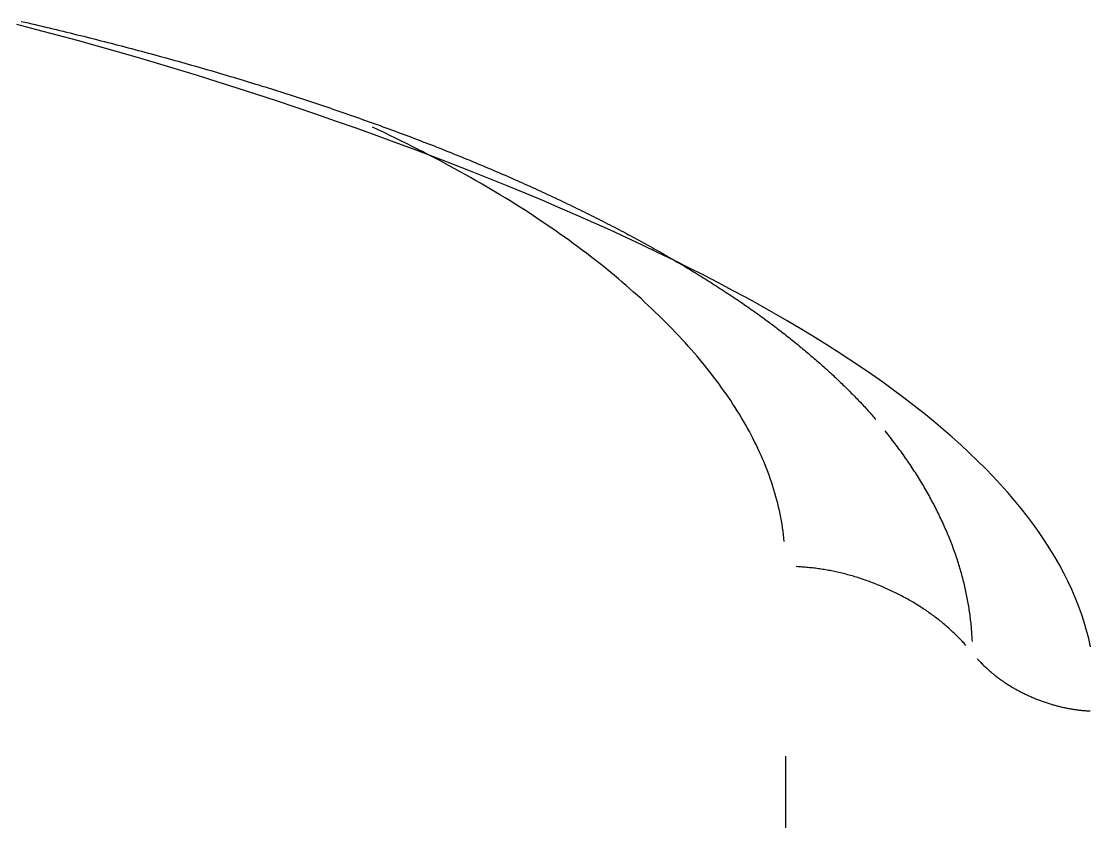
# Model space of a CAD drawing. Extents: x -120222 to -41942, y -19134 to 30932.
# Drawn here: x -81557.595 to -81556.224, y 10172.307 to 10173.333 of the extents above; entities that cross this region are included whole.
import ezdxf

# ---------------------------------------------------------------- set-up
doc = ezdxf.new("R2010")
doc.units = 0
doc.header["$LTSCALE"] = 150
doc.header["$MEASUREMENT"] = 0
doc.layers.get('0').update_dxf_attribs({"linetype": 'CONTINUOUS'})
doc.layers.add('____-568', color=7, linetype='CONTINUOUS')

# ---------------------------------------------------------------- blocks, each defined once
blk = doc.blocks.new('____-172')
at = {"color": 1, "linetype": 'Continuous'}
blk.add_line((-87991.7199, 5623.6929), (-87991.7199, 5619.31), dxfattribs=at)
at = {"color": 1, "linetype": 'Continuous', "flags": 128}
for points in [[(-87991.3285, 5623.8332), (-87991.3309, 5623.8438), (-87991.3337, 5623.8544), (-87991.3368, 5623.865), (-87991.3403, 5623.8755), (-87991.3441, 5623.886), (-87991.3483, 5623.8965), (-87991.3528, 5623.907), (-87991.3577, 5623.9175), (-87991.363, 5623.9279), (-87991.3686, 5623.9383), (-87991.3745, 5623.9487), (-87991.3808, 5623.9591), (-87991.3875, 5623.9695), (-87991.3945, 5623.9798), (-87991.4018, 5623.9901), (-87991.4096, 5624.0004), (-87991.4176, 5624.0107), (-87991.4261, 5624.021), (-87991.4349, 5624.0312), (-87991.444, 5624.0414), (-87991.4535, 5624.0516), (-87991.4633, 5624.0618), (-87991.4735, 5624.072), (-87991.4841, 5624.0821), (-87991.495, 5624.0922), (-87991.5063, 5624.1023), (-87991.5179, 5624.1124), (-87991.5299, 5624.1225), (-87991.5422, 5624.1325), (-87991.5549, 5624.1425), (-87991.5679, 5624.1525), (-87991.5813, 5624.1625), (-87991.595, 5624.1725), (-87991.6091, 5624.1824), (-87991.6236, 5624.1923), (-87991.6384, 5624.2022), (-87991.6535, 5624.2121), (-87991.6691, 5624.222), (-87991.6849, 5624.2318), (-87991.7012, 5624.2416), (-87991.7177, 5624.2514), (-87991.7347, 5624.2612), (-87991.752, 5624.271), (-87991.7696, 5624.2807), (-87991.7876, 5624.2904), (-87991.8059, 5624.3001), (-87991.8247, 5624.3098), (-87991.8437, 5624.3195), (-87991.8631, 5624.3291), (-87991.8829, 5624.3387), (-87991.903, 5624.3483), (-87991.9235, 5624.3579), (-87991.9443, 5624.3675), (-87991.9655, 5624.377), (-87991.987, 5624.3865), (-87992.0089, 5624.396), (-87992.0312, 5624.4055), (-87992.0538, 5624.415), (-87992.0767, 5624.4244), (-87992.1001, 5624.4338), (-87992.1237, 5624.4432), (-87992.1477, 5624.4526), (-87992.1721, 5624.462), (-87992.1968, 5624.4713), (-87992.2218, 5624.4806), (-87992.2468, 5624.4897), (-87992.2718, 5624.4987), (-87992.2969, 5624.5076), (-87992.322, 5624.5163), (-87992.3472, 5624.5249), (-87992.3725, 5624.5334), (-87992.3978, 5624.5417), (-87992.4231, 5624.5499), (-87992.4486, 5624.558), (-87992.474, 5624.5659), (-87992.4995, 5624.5737), (-87992.5251, 5624.5814), (-87992.5507, 5624.5889), (-87992.5764, 5624.5963), (-87992.6022, 5624.6036), (-87992.6279, 5624.6107), (-87992.6538, 5624.6177), (-87992.6797, 5624.6246), (-87992.7056, 5624.6314)], [(-87992.6999, 5624.6354), (-87992.6954, 5624.6343), (-87992.6909, 5624.6333), (-87992.6864, 5624.6322), (-87992.6819, 5624.6312), (-87992.6774, 5624.6301), (-87992.673, 5624.6291), (-87992.6685, 5624.628), (-87992.664, 5624.627), (-87992.6595, 5624.6259), (-87992.6551, 5624.6248), (-87992.6506, 5624.6238), (-87992.6462, 5624.6227), (-87992.6417, 5624.6216), (-87992.6373, 5624.6205), (-87992.6329, 5624.6194), (-87992.6285, 5624.6183), (-87992.624, 5624.6172), (-87992.6196, 5624.6162), (-87992.6152, 5624.6151), (-87992.6108, 5624.614), (-87992.6064, 5624.6128), (-87992.602, 5624.6117), (-87992.5977, 5624.6106), (-87992.5933, 5624.6095), (-87992.5889, 5624.6084), (-87992.5846, 5624.6073), (-87992.5802, 5624.6062), (-87992.5759, 5624.605), (-87992.5715, 5624.6039), (-87992.5672, 5624.6028), (-87992.5628, 5624.6016), (-87992.5585, 5624.6005), (-87992.5542, 5624.5993), (-87992.5499, 5624.5982), (-87992.5456, 5624.597), (-87992.5413, 5624.5959), (-87992.537, 5624.5947), (-87992.5327, 5624.5936), (-87992.5284, 5624.5924), (-87992.5241, 5624.5912), (-87992.5198, 5624.5901), (-87992.5156, 5624.5889), (-87992.5113, 5624.5877), (-87992.5071, 5624.5866), (-87992.5028, 5624.5854), (-87992.4986, 5624.5842), (-87992.4944, 5624.583), (-87992.4901, 5624.5818), (-87992.4859, 5624.5806), (-87992.4817, 5624.5794), (-87992.4775, 5624.5782), (-87992.4733, 5624.577), (-87992.4692, 5624.5758), (-87992.465, 5624.5746), (-87992.4608, 5624.5734), (-87992.4567, 5624.5722), (-87992.4525, 5624.571), (-87992.4484, 5624.5698), (-87992.4442, 5624.5686), (-87992.4401, 5624.5674), (-87992.436, 5624.5661), (-87992.4319, 5624.5649), (-87992.4278, 5624.5637), (-87992.4237, 5624.5624), (-87992.4196, 5624.5612), (-87992.4155, 5624.56), (-87992.4114, 5624.5587), (-87992.4074, 5624.5575), (-87992.4033, 5624.5563), (-87992.3993, 5624.555), (-87992.3952, 5624.5538), (-87992.3912, 5624.5525), (-87992.3871, 5624.5513), (-87992.3831, 5624.55), (-87992.3791, 5624.5487), (-87992.3751, 5624.5475), (-87992.3711, 5624.5462), (-87992.3671, 5624.545), (-87992.3631, 5624.5437), (-87992.3592, 5624.5424), (-87992.3552, 5624.5411), (-87992.3512, 5624.5399), (-87992.3473, 5624.5386), (-87992.3433, 5624.5373), (-87992.3394, 5624.536), (-87992.3355, 5624.5347), (-87992.3316, 5624.5334), (-87992.3276, 5624.5321), (-87992.3237, 5624.5308), (-87992.3198, 5624.5295), (-87992.316, 5624.5282), (-87992.3121, 5624.5269), (-87992.3082, 5624.5256), (-87992.3043, 5624.5243), (-87992.3005, 5624.523), (-87992.2966, 5624.5217), (-87992.2928, 5624.5204), (-87992.2889, 5624.5191), (-87992.2851, 5624.5177), (-87992.2813, 5624.5164), (-87992.2775, 5624.5151), (-87992.2737, 5624.5138), (-87992.2699, 5624.5124), (-87992.2661, 5624.5111), (-87992.2623, 5624.5097), (-87992.2585, 5624.5084), (-87992.2548, 5624.5071), (-87992.251, 5624.5057), (-87992.2472, 5624.5044), (-87992.2435, 5624.503), (-87992.2398, 5624.5017), (-87992.2361, 5624.5003), (-87992.2323, 5624.499), (-87992.2286, 5624.4976), (-87992.2249, 5624.4962), (-87992.2212, 5624.4949), (-87992.2176, 5624.4935), (-87992.2139, 5624.4921), (-87992.2102, 5624.4908), (-87992.2066, 5624.4894), (-87992.2029, 5624.488), (-87992.1993, 5624.4867), (-87992.1956, 5624.4853), (-87992.192, 5624.4839), (-87992.1884, 5624.4825), (-87992.1848, 5624.4811), (-87992.1812, 5624.4797), (-87992.1776, 5624.4783), (-87992.174, 5624.477), (-87992.1705, 5624.4756), (-87992.1669, 5624.4742), (-87992.1633, 5624.4728), (-87992.1598, 5624.4714), (-87992.1563, 5624.47), (-87992.1527, 5624.4686), (-87992.1492, 5624.4671), (-87992.1457, 5624.4657), (-87992.1422, 5624.4643), (-87992.1387, 5624.4629), (-87992.1352, 5624.4615), (-87992.1317, 5624.4601), (-87992.1283, 5624.4587), (-87992.1248, 5624.4572), (-87992.1214, 5624.4558), (-87992.1179, 5624.4544), (-87992.1145, 5624.4529), (-87992.111, 5624.4515), (-87992.1076, 5624.4501), (-87992.1042, 5624.4486), (-87992.1008, 5624.4472), (-87992.0974, 5624.4458), (-87992.094, 5624.4443), (-87992.0907, 5624.4429), (-87992.0873, 5624.4414), (-87992.0839, 5624.44), (-87992.0806, 5624.4385), (-87992.0772, 5624.4371), (-87992.0739, 5624.4356), (-87992.0706, 5624.4341), (-87992.0672, 5624.4327), (-87992.0639, 5624.4312), (-87992.0606, 5624.4298), (-87992.0573, 5624.4283), (-87992.0541, 5624.4268), (-87992.0508, 5624.4253), (-87992.0475, 5624.4239), (-87992.0443, 5624.4224), (-87992.041, 5624.4209), (-87992.0378, 5624.4194), (-87992.0345, 5624.4179), (-87992.0313, 5624.4165), (-87992.0281, 5624.415), (-87992.0249, 5624.4135), (-87992.0217, 5624.412), (-87992.0185, 5624.4105), (-87992.0153, 5624.409), (-87992.0122, 5624.4075), (-87992.009, 5624.406), (-87992.0059, 5624.4045), (-87992.0027, 5624.403), (-87991.9996, 5624.4015), (-87991.9965, 5624.4), (-87991.9934, 5624.3985), (-87991.9903, 5624.397), (-87991.9872, 5624.3955), (-87991.9841, 5624.394), (-87991.9811, 5624.3925), (-87991.978, 5624.391), (-87991.975, 5624.3895), (-87991.9719, 5624.388), (-87991.9689, 5624.3865), (-87991.9659, 5624.385), (-87991.9629, 5624.3835), (-87991.9599, 5624.382), (-87991.9569, 5624.3805), (-87991.9539, 5624.379), (-87991.951, 5624.3775), (-87991.948, 5624.3759), (-87991.9451, 5624.3744), (-87991.9421, 5624.3729), (-87991.9392, 5624.3714), (-87991.9363, 5624.3699), (-87991.9334, 5624.3683), (-87991.9305, 5624.3668), (-87991.9276, 5624.3653), (-87991.9247, 5624.3638), (-87991.9219, 5624.3622), (-87991.919, 5624.3607), (-87991.9162, 5624.3592), (-87991.9133, 5624.3577), (-87991.9105, 5624.3561), (-87991.9077, 5624.3546), (-87991.9049, 5624.3531), (-87991.9021, 5624.3515), (-87991.8993, 5624.35), (-87991.8965, 5624.3485), (-87991.8937, 5624.3469), (-87991.891, 5624.3454), (-87991.8882, 5624.3439), (-87991.8855, 5624.3423), (-87991.8828, 5624.3408), (-87991.88, 5624.3392), (-87991.8773, 5624.3377), (-87991.8746, 5624.3361), (-87991.8719, 5624.3346), (-87991.8693, 5624.333), (-87991.8666, 5624.3315), (-87991.8639, 5624.3299), (-87991.8613, 5624.3284), (-87991.8586, 5624.3268), (-87991.856, 5624.3253), (-87991.8534, 5624.3237), (-87991.8508, 5624.3222), (-87991.8482, 5624.3206), (-87991.8456, 5624.3191), (-87991.843, 5624.3175), (-87991.8404, 5624.316), (-87991.8379, 5624.3144), (-87991.8353, 5624.3128), (-87991.8328, 5624.3113), (-87991.8303, 5624.3097), (-87991.8277, 5624.3082), (-87991.8252, 5624.3066), (-87991.8227, 5624.3051), (-87991.8203, 5624.3035), (-87991.8178, 5624.3019), (-87991.8153, 5624.3004), (-87991.8129, 5624.2988), (-87991.8104, 5624.2973), (-87991.808, 5624.2957), (-87991.8056, 5624.2941), (-87991.8032, 5624.2926), (-87991.8008, 5624.291), (-87991.7984, 5624.2894), (-87991.796, 5624.2879), (-87991.7936, 5624.2863), (-87991.7913, 5624.2848), (-87991.7889, 5624.2832), (-87991.7866, 5624.2816), (-87991.7842, 5624.2801), (-87991.7819, 5624.2785), (-87991.7796, 5624.2769), (-87991.7773, 5624.2754), (-87991.775, 5624.2738), (-87991.7728, 5624.2722), (-87991.7705, 5624.2707), (-87991.7682, 5624.2691), (-87991.766, 5624.2675), (-87991.7638, 5624.266), (-87991.7615, 5624.2644), (-87991.7593, 5624.2628), (-87991.7571, 5624.2613), (-87991.7549, 5624.2597), (-87991.7528, 5624.2581), (-87991.7506, 5624.2566), (-87991.7484, 5624.255), (-87991.7463, 5624.2534), (-87991.7441, 5624.2518), (-87991.742, 5624.2503), (-87991.7399, 5624.2487), (-87991.7378, 5624.2471), (-87991.7357, 5624.2456), (-87991.7336, 5624.244), (-87991.7315, 5624.2424), (-87991.7295, 5624.2408), (-87991.7274, 5624.2393), (-87991.7254, 5624.2377), (-87991.7233, 5624.2361), (-87991.7213, 5624.2345), (-87991.7193, 5624.233), (-87991.7173, 5624.2314), (-87991.7153, 5624.2298), (-87991.7133, 5624.2282), (-87991.7114, 5624.2267), (-87991.7094, 5624.2251), (-87991.7075, 5624.2235), (-87991.7055, 5624.2219), (-87991.7036, 5624.2204), (-87991.7017, 5624.2188), (-87991.6998, 5624.2172), (-87991.6979, 5624.2156), (-87991.696, 5624.2141), (-87991.6941, 5624.2125), (-87991.6922, 5624.2109), (-87991.6904, 5624.2094), (-87991.6886, 5624.2078), (-87991.6867, 5624.2062), (-87991.6849, 5624.2047), (-87991.6831, 5624.2031), (-87991.6813, 5624.2016), (-87991.6795, 5624.2), (-87991.6777, 5624.1985), (-87991.676, 5624.1969), (-87991.6742, 5624.1954), (-87991.6725, 5624.1938), (-87991.6707, 5624.1923), (-87991.669, 5624.1907), (-87991.6673, 5624.1892), (-87991.6656, 5624.1877), (-87991.6639, 5624.1861), (-87991.6622, 5624.1846), (-87991.6606, 5624.1831), (-87991.6589, 5624.1815), (-87991.6573, 5624.18), (-87991.6556, 5624.1785), (-87991.654, 5624.177), (-87991.6524, 5624.1754), (-87991.6508, 5624.1739), (-87991.6492, 5624.1724), (-87991.6476, 5624.1709), (-87991.6461, 5624.1694), (-87991.6445, 5624.1679), (-87991.643, 5624.1663), (-87991.6414, 5624.1648), (-87991.6399, 5624.1633), (-87991.6384, 5624.1618), (-87991.6369, 5624.1603), (-87991.6354, 5624.1588), (-87991.6339, 5624.1573), (-87991.6324, 5624.1558), (-87991.631, 5624.1543), (-87991.6295, 5624.1528), (-87991.6281, 5624.1513), (-87991.6266, 5624.1498), (-87991.6252, 5624.1483), (-87991.6238, 5624.1469), (-87991.6224, 5624.1454), (-87991.621, 5624.1439), (-87991.6197, 5624.1424), (-87991.6183, 5624.1409), (-87991.617, 5624.1395), (-87991.6156, 5624.138), (-87991.6143, 5624.1365), (-87991.613, 5624.135), (-87991.6117, 5624.1336), (-87991.6104, 5624.1321), (-87991.6091, 5624.1306), (-87991.6078, 5624.1292), (-87991.6065, 5624.1277), (-87991.6053, 5624.1262), (-87991.604, 5624.1248), (-87991.604, 5624.1248)], [(-87991.7214, 5623.9684), (-87991.7219, 5623.9728), (-87991.7224, 5623.9772), (-87991.723, 5623.9817), (-87991.7236, 5623.9861), (-87991.7243, 5623.9905), (-87991.7251, 5623.9949), (-87991.7259, 5623.9993), (-87991.7268, 5624.0038), (-87991.7277, 5624.0082), (-87991.7287, 5624.0126), (-87991.7298, 5624.017), (-87991.7309, 5624.0214), (-87991.7321, 5624.0258), (-87991.7333, 5624.0303), (-87991.7346, 5624.0347), (-87991.736, 5624.0391), (-87991.7374, 5624.0435), (-87991.7389, 5624.0479), (-87991.7405, 5624.0523), (-87991.7421, 5624.0567), (-87991.7438, 5624.0611), (-87991.7455, 5624.0655), (-87991.7473, 5624.0699), (-87991.7492, 5624.0743), (-87991.7511, 5624.0787), (-87991.7531, 5624.0831), (-87991.7551, 5624.0875), (-87991.7572, 5624.0919), (-87991.7594, 5624.0963), (-87991.7616, 5624.1007), (-87991.7639, 5624.1051), (-87991.7662, 5624.1095), (-87991.7686, 5624.1139), (-87991.7711, 5624.1183), (-87991.7736, 5624.1227), (-87991.7762, 5624.1271), (-87991.7789, 5624.1315), (-87991.7816, 5624.1359), (-87991.7844, 5624.1402), (-87991.7872, 5624.1446), (-87991.7901, 5624.149), (-87991.7931, 5624.1534), (-87991.7961, 5624.1578), (-87991.7992, 5624.1622), (-87991.8023, 5624.1665), (-87991.8055, 5624.1709), (-87991.8088, 5624.1753), (-87991.8121, 5624.1797), (-87991.8155, 5624.1841), (-87991.8189, 5624.1884), (-87991.8224, 5624.1928), (-87991.826, 5624.1972), (-87991.8296, 5624.2016), (-87991.8333, 5624.2059), (-87991.8371, 5624.2103), (-87991.8409, 5624.2147), (-87991.8448, 5624.219), (-87991.8487, 5624.2234), (-87991.8527, 5624.2278), (-87991.8568, 5624.2321), (-87991.8609, 5624.2365), (-87991.8651, 5624.2409), (-87991.8693, 5624.2452), (-87991.8736, 5624.2496), (-87991.878, 5624.254), (-87991.8824, 5624.2583), (-87991.8868, 5624.2626), (-87991.8913, 5624.2669), (-87991.8959, 5624.2712), (-87991.9005, 5624.2755), (-87991.9051, 5624.2798), (-87991.9098, 5624.284), (-87991.9146, 5624.2883), (-87991.9194, 5624.2925), (-87991.9242, 5624.2967), (-87991.9291, 5624.3009), (-87991.934, 5624.3051), (-87991.939, 5624.3093), (-87991.944, 5624.3134), (-87991.9491, 5624.3176), (-87991.9542, 5624.3217), (-87991.9594, 5624.3258), (-87991.9646, 5624.3299), (-87991.9699, 5624.334), (-87991.9752, 5624.3381), (-87991.9806, 5624.3421), (-87991.986, 5624.3462), (-87991.9915, 5624.3502), (-87991.997, 5624.3542), (-87992.0025, 5624.3582), (-87992.0082, 5624.3622), (-87992.0138, 5624.3662), (-87992.0195, 5624.3701), (-87992.0253, 5624.3741), (-87992.0311, 5624.378), (-87992.0369, 5624.3819), (-87992.0428, 5624.3858), (-87992.0487, 5624.3897), (-87992.0547, 5624.3936), (-87992.0608, 5624.3974), (-87992.0669, 5624.4013), (-87992.073, 5624.4051), (-87992.0792, 5624.4089), (-87992.0854, 5624.4127), (-87992.0917, 5624.4165), (-87992.098, 5624.4203), (-87992.1044, 5624.424), (-87992.1108, 5624.4278), (-87992.1173, 5624.4315), (-87992.1238, 5624.4352), (-87992.1304, 5624.4389), (-87992.137, 5624.4426), (-87992.1437, 5624.4463), (-87992.1504, 5624.4499), (-87992.1571, 5624.4536), (-87992.1639, 5624.4572), (-87992.1708, 5624.4608), (-87992.1777, 5624.4644), (-87992.1846, 5624.468), (-87992.1916, 5624.4716), (-87992.1987, 5624.4751), (-87992.2058, 5624.4787), (-87992.2129, 5624.4822), (-87992.2201, 5624.4857), (-87992.2273, 5624.4892), (-87992.2346, 5624.4927), (-87992.242, 5624.4962), (-87992.2494, 5624.4996), (-87992.2494, 5624.4996)], [(-87991.4802, 5623.8403), (-87991.4803, 5623.8425), (-87991.4804, 5623.8446), (-87991.4805, 5623.8467), (-87991.4807, 5623.8489), (-87991.4808, 5623.851), (-87991.481, 5623.8531), (-87991.4811, 5623.8553), (-87991.4813, 5623.8574), (-87991.4815, 5623.8595), (-87991.4817, 5623.8617), (-87991.4819, 5623.8638), (-87991.4822, 5623.8659), (-87991.4824, 5623.8681), (-87991.4827, 5623.8702), (-87991.4829, 5623.8723), (-87991.4832, 5623.8744), (-87991.4835, 5623.8766), (-87991.4838, 5623.8787), (-87991.4841, 5623.8808), (-87991.4845, 5623.883), (-87991.4848, 5623.8851), (-87991.4852, 5623.8872), (-87991.4855, 5623.8894), (-87991.4859, 5623.8915), (-87991.4863, 5623.8936), (-87991.4867, 5623.8958), (-87991.4871, 5623.8979), (-87991.4875, 5623.9), (-87991.488, 5623.9022), (-87991.4884, 5623.9043), (-87991.4889, 5623.9064), (-87991.4894, 5623.9086), (-87991.4899, 5623.9107), (-87991.4904, 5623.9128), (-87991.4909, 5623.915), (-87991.4914, 5623.9171), (-87991.492, 5623.9192), (-87991.4925, 5623.9213), (-87991.4931, 5623.9235), (-87991.4937, 5623.9256), (-87991.4942, 5623.9277), (-87991.4948, 5623.9299), (-87991.4955, 5623.932), (-87991.4961, 5623.9341), (-87991.4967, 5623.9363), (-87991.4974, 5623.9384), (-87991.498, 5623.9405), (-87991.4987, 5623.9426), (-87991.4994, 5623.9448), (-87991.5001, 5623.9469), (-87991.5008, 5623.949), (-87991.5016, 5623.9512), (-87991.5023, 5623.9533), (-87991.503, 5623.9554), (-87991.5038, 5623.9576), (-87991.5046, 5623.9597), (-87991.5054, 5623.9618), (-87991.5062, 5623.9639), (-87991.507, 5623.9661), (-87991.5078, 5623.9682), (-87991.5087, 5623.9703), (-87991.5095, 5623.9725), (-87991.5104, 5623.9746), (-87991.5112, 5623.9767), (-87991.5121, 5623.9788), (-87991.513, 5623.981), (-87991.5139, 5623.9831), (-87991.5149, 5623.9852), (-87991.5158, 5623.9873), (-87991.5167, 5623.9895), (-87991.5177, 5623.9916), (-87991.5187, 5623.9937), (-87991.5197, 5623.9958), (-87991.5207, 5623.9979), (-87991.5217, 5624.0001), (-87991.5227, 5624.0022), (-87991.5237, 5624.0043), (-87991.5248, 5624.0064), (-87991.5258, 5624.0085), (-87991.5269, 5624.0106), (-87991.528, 5624.0127), (-87991.529, 5624.0148), (-87991.5301, 5624.0169), (-87991.5313, 5624.019), (-87991.5324, 5624.0211), (-87991.5335, 5624.0232), (-87991.5347, 5624.0253), (-87991.5358, 5624.0274), (-87991.537, 5624.0295), (-87991.5382, 5624.0316), (-87991.5394, 5624.0337), (-87991.5406, 5624.0358), (-87991.5418, 5624.0379), (-87991.543, 5624.04), (-87991.5443, 5624.0421), (-87991.5455, 5624.0442), (-87991.5468, 5624.0462), (-87991.5481, 5624.0483), (-87991.5494, 5624.0504), (-87991.5507, 5624.0525), (-87991.552, 5624.0546), (-87991.5533, 5624.0567), (-87991.5547, 5624.0587), (-87991.556, 5624.0608), (-87991.5574, 5624.0629), (-87991.5588, 5624.065), (-87991.5601, 5624.067), (-87991.5615, 5624.0691), (-87991.563, 5624.0712), (-87991.5644, 5624.0732), (-87991.5658, 5624.0753), (-87991.5673, 5624.0774), (-87991.5687, 5624.0794), (-87991.5702, 5624.0815), (-87991.5717, 5624.0836), (-87991.5732, 5624.0856), (-87991.5747, 5624.0877), (-87991.5762, 5624.0897), (-87991.5777, 5624.0918), (-87991.5793, 5624.0938), (-87991.5808, 5624.0959), (-87991.5824, 5624.0979), (-87991.584, 5624.1), (-87991.5855, 5624.102), (-87991.5871, 5624.1041), (-87991.5888, 5624.1061), (-87991.5904, 5624.1082), (-87991.592, 5624.1102), (-87991.592, 5624.1102)], [(-87991.4885, 5623.8352), (-87991.4897, 5623.8366), (-87991.4909, 5623.8379), (-87991.4922, 5623.8393), (-87991.4934, 5623.8406), (-87991.4947, 5623.8419), (-87991.4959, 5623.8432), (-87991.4972, 5623.8446), (-87991.4985, 5623.8458), (-87991.4998, 5623.8471), (-87991.5011, 5623.8484), (-87991.5024, 5623.8497), (-87991.5037, 5623.851), (-87991.5051, 5623.8522), (-87991.5064, 5623.8535), (-87991.5078, 5623.8547), (-87991.5091, 5623.856), (-87991.5105, 5623.8572), (-87991.5119, 5623.8584), (-87991.5133, 5623.8596), (-87991.5147, 5623.8608), (-87991.5161, 5623.862), (-87991.5175, 5623.8632), (-87991.5189, 5623.8644), (-87991.5204, 5623.8656), (-87991.5218, 5623.8667), (-87991.5233, 5623.8679), (-87991.5248, 5623.869), (-87991.5263, 5623.8702), (-87991.5278, 5623.8713), (-87991.5293, 5623.8725), (-87991.5308, 5623.8736), (-87991.5323, 5623.8747), (-87991.5338, 5623.8758), (-87991.5354, 5623.8769), (-87991.5369, 5623.878), (-87991.5385, 5623.879), (-87991.54, 5623.8801), (-87991.5416, 5623.8812), (-87991.5432, 5623.8822), (-87991.5448, 5623.8833), (-87991.5464, 5623.8843), (-87991.5481, 5623.8854), (-87991.5497, 5623.8864), (-87991.5513, 5623.8874), (-87991.553, 5623.8884), (-87991.5546, 5623.8894), (-87991.5563, 5623.8904), (-87991.558, 5623.8914), (-87991.5597, 5623.8924), (-87991.5614, 5623.8933), (-87991.5631, 5623.8943), (-87991.5648, 5623.8952), (-87991.5665, 5623.8962), (-87991.5683, 5623.8971), (-87991.57, 5623.8981), (-87991.5718, 5623.899), (-87991.5736, 5623.8999), (-87991.5753, 5623.9008), (-87991.5771, 5623.9017), (-87991.5789, 5623.9026), (-87991.5808, 5623.9035), (-87991.5826, 5623.9044), (-87991.5844, 5623.9052), (-87991.5862, 5623.9061), (-87991.5881, 5623.9069), (-87991.5899, 5623.9078), (-87991.5918, 5623.9086), (-87991.5936, 5623.9094), (-87991.5955, 5623.9102), (-87991.5973, 5623.911), (-87991.5992, 5623.9118), (-87991.601, 5623.9125), (-87991.6029, 5623.9133), (-87991.6047, 5623.914), (-87991.6066, 5623.9148), (-87991.6084, 5623.9155), (-87991.6103, 5623.9162), (-87991.6122, 5623.9169), (-87991.614, 5623.9175), (-87991.6159, 5623.9182), (-87991.6177, 5623.9189), (-87991.6196, 5623.9195), (-87991.6214, 5623.9201), (-87991.6233, 5623.9208), (-87991.6252, 5623.9214), (-87991.627, 5623.922), (-87991.6289, 5623.9226), (-87991.6308, 5623.9231), (-87991.6326, 5623.9237), (-87991.6345, 5623.9242), (-87991.6364, 5623.9248), (-87991.6382, 5623.9253), (-87991.6401, 5623.9258), (-87991.642, 5623.9263), (-87991.6438, 5623.9268), (-87991.6457, 5623.9273), (-87991.6476, 5623.9277), (-87991.6494, 5623.9282), (-87991.6513, 5623.9286), (-87991.6532, 5623.929), (-87991.6551, 5623.9295), (-87991.6569, 5623.9299), (-87991.6588, 5623.9302), (-87991.6607, 5623.9306), (-87991.6626, 5623.931), (-87991.6645, 5623.9313), (-87991.6663, 5623.9317), (-87991.6682, 5623.932), (-87991.6701, 5623.9323), (-87991.672, 5623.9326), (-87991.6739, 5623.9329), (-87991.6757, 5623.9332), (-87991.6776, 5623.9335), (-87991.6795, 5623.9337), (-87991.6814, 5623.934), (-87991.6833, 5623.9342), (-87991.6852, 5623.9344), (-87991.6871, 5623.9346), (-87991.689, 5623.9348), (-87991.6909, 5623.935), (-87991.6927, 5623.9352), (-87991.6946, 5623.9354), (-87991.6965, 5623.9355), (-87991.6984, 5623.9356), (-87991.7003, 5623.9358), (-87991.7022, 5623.9359), (-87991.7041, 5623.936), (-87991.706, 5623.9361), (-87991.706, 5623.9361)], [(-87991.4742, 5623.8183), (-87991.4734, 5623.8174), (-87991.4726, 5623.8165), (-87991.4717, 5623.8156), (-87991.4709, 5623.8148), (-87991.4701, 5623.8139), (-87991.4692, 5623.813), (-87991.4684, 5623.8121), (-87991.4675, 5623.8113), (-87991.4667, 5623.8104), (-87991.4658, 5623.8095), (-87991.4649, 5623.8087), (-87991.464, 5623.8079), (-87991.4631, 5623.807), (-87991.4622, 5623.8062), (-87991.4613, 5623.8053), (-87991.4604, 5623.8045), (-87991.4595, 5623.8037), (-87991.4586, 5623.8029), (-87991.4577, 5623.8021), (-87991.4567, 5623.8013), (-87991.4558, 5623.8005), (-87991.4548, 5623.7997), (-87991.4539, 5623.7989), (-87991.4529, 5623.7981), (-87991.452, 5623.7973), (-87991.451, 5623.7966), (-87991.45, 5623.7958), (-87991.449, 5623.795), (-87991.448, 5623.7943), (-87991.447, 5623.7935), (-87991.446, 5623.7928), (-87991.445, 5623.792), (-87991.444, 5623.7913), (-87991.4429, 5623.7906), (-87991.4419, 5623.7899), (-87991.4409, 5623.7891), (-87991.4398, 5623.7884), (-87991.4388, 5623.7877), (-87991.4377, 5623.787), (-87991.4366, 5623.7863), (-87991.4356, 5623.7856), (-87991.4345, 5623.7849), (-87991.4334, 5623.7842), (-87991.4323, 5623.7836), (-87991.4312, 5623.7829), (-87991.4301, 5623.7822), (-87991.429, 5623.7816), (-87991.4279, 5623.7809), (-87991.4267, 5623.7803), (-87991.4256, 5623.7796), (-87991.4245, 5623.779), (-87991.4233, 5623.7783), (-87991.4222, 5623.7777), (-87991.421, 5623.7771), (-87991.4198, 5623.7765), (-87991.4187, 5623.7758), (-87991.4175, 5623.7752), (-87991.4163, 5623.7746), (-87991.4151, 5623.774), (-87991.4139, 5623.7734), (-87991.4127, 5623.7728), (-87991.4115, 5623.7723), (-87991.4103, 5623.7717), (-87991.409, 5623.7711), (-87991.4078, 5623.7705), (-87991.4066, 5623.77), (-87991.4053, 5623.7694), (-87991.4041, 5623.7689), (-87991.4029, 5623.7684), (-87991.4016, 5623.7678), (-87991.4004, 5623.7673), (-87991.3992, 5623.7668), (-87991.3979, 5623.7663), (-87991.3967, 5623.7658), (-87991.3955, 5623.7653), (-87991.3942, 5623.7648), (-87991.393, 5623.7644), (-87991.3918, 5623.7639), (-87991.3905, 5623.7635), (-87991.3893, 5623.763), (-87991.388, 5623.7626), (-87991.3868, 5623.7622), (-87991.3856, 5623.7617), (-87991.3843, 5623.7613), (-87991.3831, 5623.7609), (-87991.3818, 5623.7605), (-87991.3806, 5623.7601), (-87991.3793, 5623.7597), (-87991.3781, 5623.7594), (-87991.3769, 5623.759), (-87991.3756, 5623.7587), (-87991.3744, 5623.7583), (-87991.3731, 5623.758), (-87991.3719, 5623.7576), (-87991.3706, 5623.7573), (-87991.3694, 5623.757), (-87991.3681, 5623.7567), (-87991.3669, 5623.7564), (-87991.3656, 5623.7561), (-87991.3644, 5623.7558), (-87991.3631, 5623.7555), (-87991.3619, 5623.7553), (-87991.3606, 5623.755), (-87991.3594, 5623.7548), (-87991.3581, 5623.7545), (-87991.3569, 5623.7543), (-87991.3556, 5623.754), (-87991.3544, 5623.7538), (-87991.3531, 5623.7536), (-87991.3519, 5623.7534), (-87991.3506, 5623.7532), (-87991.3494, 5623.753), (-87991.3481, 5623.7528), (-87991.3468, 5623.7527), (-87991.3456, 5623.7525), (-87991.3443, 5623.7524), (-87991.3431, 5623.7522), (-87991.3418, 5623.7521), (-87991.3405, 5623.7519), (-87991.3393, 5623.7518), (-87991.338, 5623.7517), (-87991.3368, 5623.7516), (-87991.3355, 5623.7515), (-87991.3342, 5623.7514), (-87991.333, 5623.7513), (-87991.3317, 5623.7512), (-87991.3304, 5623.7512), (-87991.3292, 5623.7511), (-87991.3292, 5623.7511)]]:
    blk.add_lwpolyline(points, dxfattribs=at)
blk = doc.blocks.new('____-186')
at = {"color": 1}
blk.add_blockref('____-172', (0, 0), dxfattribs=at)

msp = doc.modelspace()

# ---------------------------------------------------------------- block references
at = {"layer": '____-568', "color": 0}
msp.add_blockref('____-186', (6435.10495, 4548.69799), dxfattribs=at)

doc.saveas('drawing.dxf')
